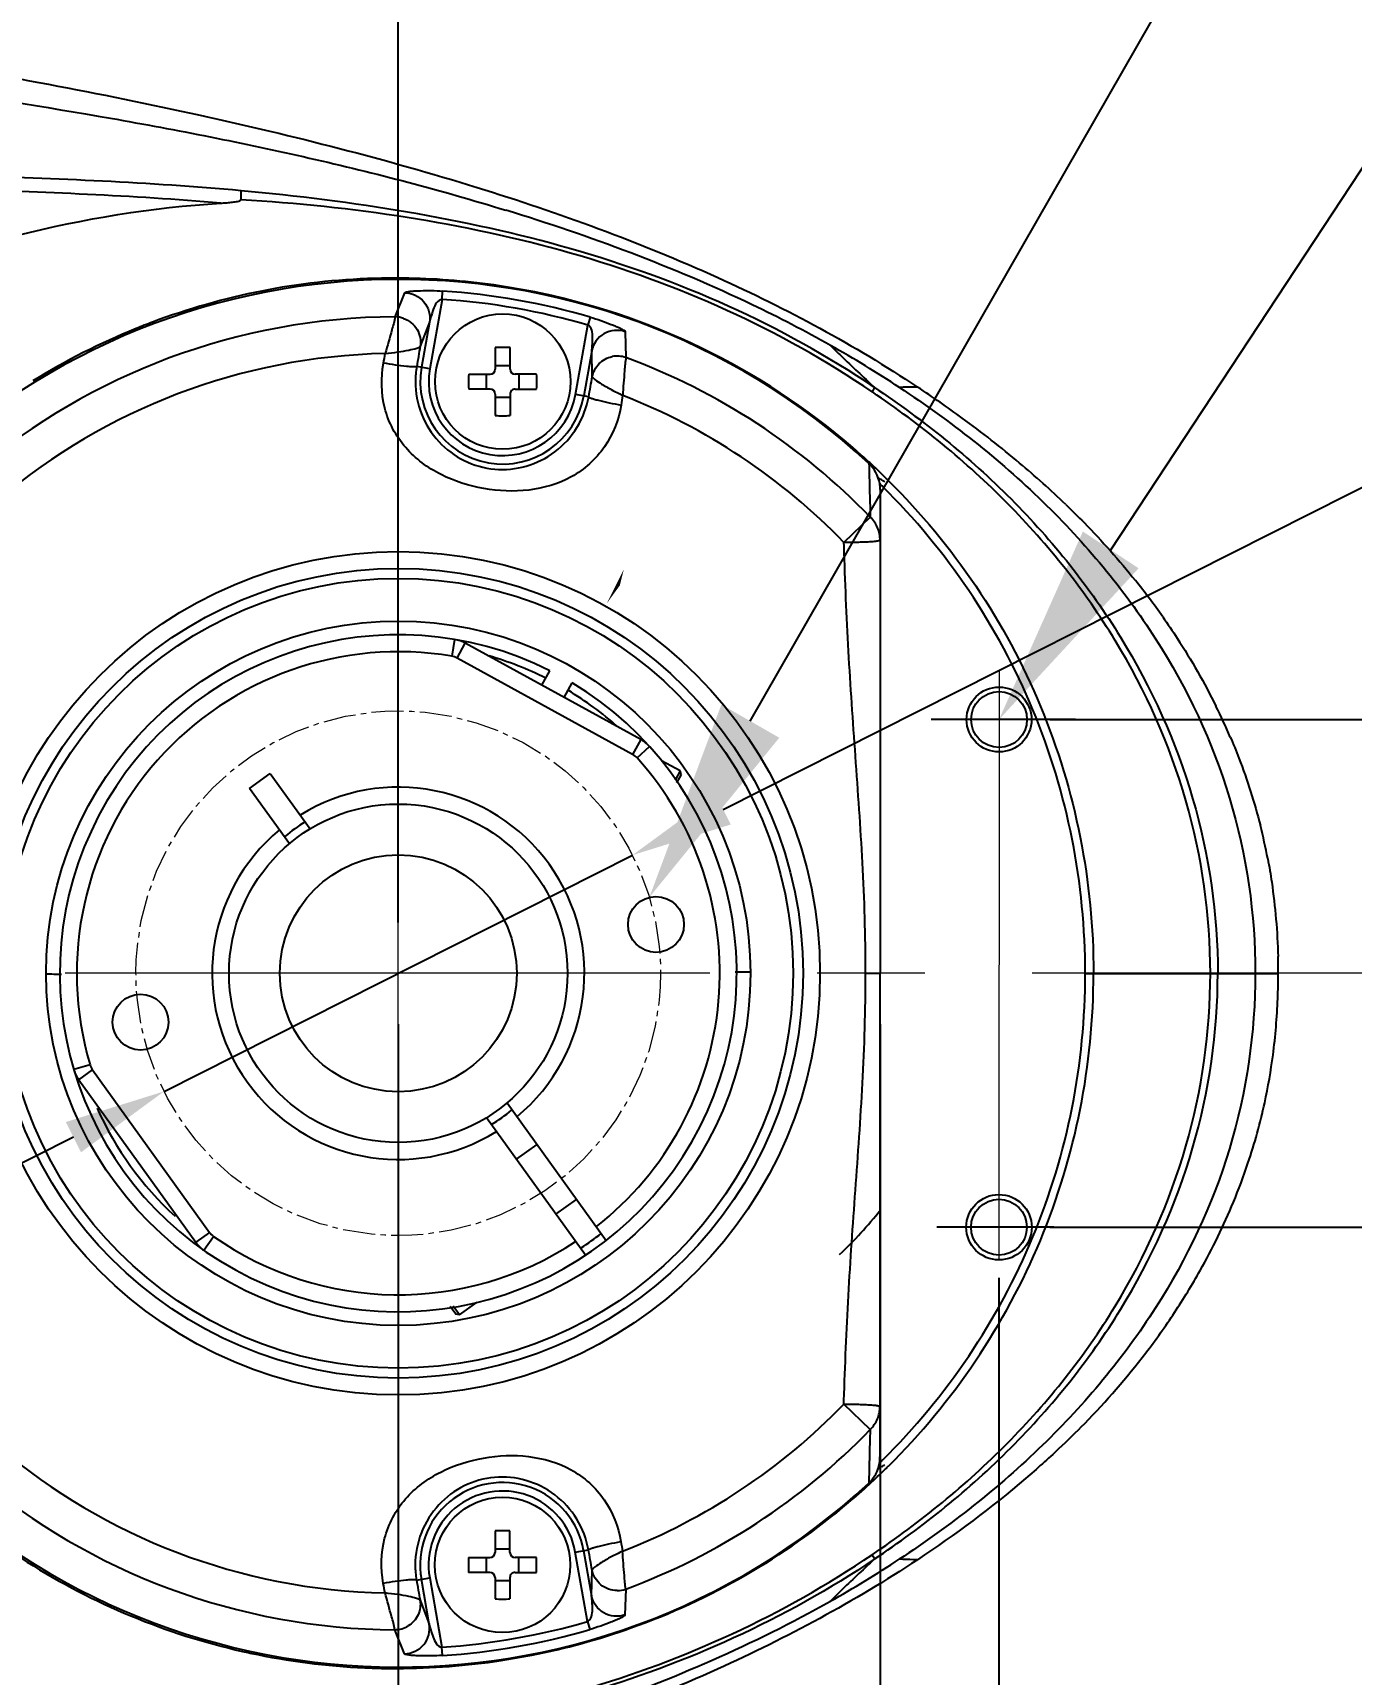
# Model space of a CAD drawing. Header units: millimetres. Extents: x 4086 to 8300, y 123 to 1549.
# Drawn here: x 7041.72 to 7080.67, y 1356.34 to 1404.83 of the extents above; entities that cross this region are included whole.
import ezdxf
from ezdxf import colors
from ezdxf.entities.mleader import LeaderData, LeaderLine
from ezdxf.math import Vec2, Vec3

# ---------------------------------------------------------------- set-up
doc = ezdxf.new("R2010")
doc.units = ezdxf.units.MM
doc.linetypes.add('ACAD_ISO03W100', pattern=[30, 12, -18])
doc.linetypes.add('CENTER2', pattern=[28.575, 19.05, -3.175, 3.175, -3.175])
doc.layers.add('中心线层', color=7, linetype='CENTER2', lineweight=0)
doc.layers.add('标注层', color=7, linetype='Continuous', lineweight=0)
doc.layers.add('外形图', color=7, linetype='Continuous')
doc.styles.add('思源黑', font='SourceHanSansCN-Normal.ttf')
doc.dimstyles.new('半径标注', dxfattribs={"dimtxt": 7, "dimasz": 3, "dimexe": 1.25, "dimexo": 0.625, "dimgap": 1, "dimtad": 1, "dimtoh": 1, "dimlfac": 4, "dimdsep": 46, "dimtxsty": '思源黑', "dimcen": 2.5, "dimadec": 0, "dimazin": 0, "dimtfac": 1, "dimtmove": 0, "dimatfit": 3, "dimfxl": 1, "dimarcsym": 0})
doc.dimstyles.new('尺寸标注_1_4比例', dxfattribs={"dimtxt": 7, "dimasz": 6, "dimexe": 2, "dimexo": 1.5, "dimgap": 1, "dimtad": 1, "dimdec": 1, "dimlfac": 4, "dimdsep": 46, "dimtxsty": '思源黑', "dimcen": 0.09, "dimadec": 0, "dimazin": 0, "dimtp": 0.01, "dimtm": 0.01, "dimtfac": 1, "dimtdec": 1, "dimtofl": 0, "dimtmove": 0, "dimatfit": 3, "dimfxl": 1, "dimtolj": 1, "dimarcsym": 0})

# ---------------------------------------------------------------- blocks, each defined once
blk = doc.blocks.new('*D1303')
at = {"layer": 'Defpoints', "color": 0}
for p in [(7052.515, 1377.049), (7070.264, 1369.546), (7070.264, 1332.365)]:
    blk.add_point(p, dxfattribs=at)
at = {"layer": '标注层', "color": 0, "lineweight": -2}
for p, q in [((7052.515, 1375.549), (7052.515, 1330.365)), ((7070.264, 1368.046), (7070.264, 1330.365)), ((7058.515, 1332.365), (7064.264, 1332.365)), ((7070.264, 1332.365), (7095.493, 1332.365))]:
    blk.add_line(p, q, dxfattribs=at)
at = {"layer": '标注层', "color": 0}
for points in [[(7058.515, 1333.365), (7058.515, 1331.365), (7052.515, 1332.365)], [(7064.264, 1331.365), (7064.264, 1333.365), (7070.264, 1332.365)]]:
    blk.add_solid(points, dxfattribs=at)
at = {"layer": '标注层', "color": 0, "insert": (7089.793, 1336.865), "char_height": 7, "attachment_point": 5, "style": '思源黑'}
blk.add_mtext('\\A1;71', dxfattribs=at)
blk = doc.blocks.new('*D1304')
at = {"layer": 'Defpoints', "color": 0}
for p in [(7017.019, 1426.915), (7017.019, 1397.041), (7052.515, 1377.049)]:
    blk.add_point(p, dxfattribs=at)
at = {"layer": '标注层', "color": 0, "lineweight": -2}
for p, q in [((7017.019, 1398.541), (7017.019, 1428.915)), ((7052.515, 1378.549), (7052.515, 1428.915)), ((7046.515, 1426.915), (7023.019, 1426.915))]:
    blk.add_line(p, q, dxfattribs=at)
at = {"layer": '标注层', "color": 0}
for points in [[(7023.019, 1427.915), (7023.019, 1425.915), (7017.019, 1426.915)], [(7046.515, 1425.915), (7046.515, 1427.915), (7052.515, 1426.915)]]:
    blk.add_solid(points, dxfattribs=at)
at = {"layer": '标注层', "color": 0, "insert": (7034.767, 1431.415), "char_height": 7, "attachment_point": 5, "style": '思源黑'}
blk.add_mtext('\\A1;71', dxfattribs=at)
blk = doc.blocks.new('*D1306')
at = {"layer": 'Defpoints', "color": 0}
for p in [(7052.515, 1440.43), (6981.019, 1397.81), (7052.515, 1377.049)]:
    blk.add_point(p, dxfattribs=at)
at = {"layer": '标注层', "color": 0, "lineweight": -2}
for p, q in [((6981.019, 1399.31), (6981.019, 1442.43)), ((7052.515, 1378.549), (7052.515, 1442.43)), ((6987.019, 1440.43), (7046.515, 1440.43))]:
    blk.add_line(p, q, dxfattribs=at)
at = {"layer": '标注层', "color": 0}
for points in [[(6987.019, 1441.43), (6987.019, 1439.43), (6981.019, 1440.43)], [(7046.515, 1439.43), (7046.515, 1441.43), (7052.515, 1440.43)]]:
    blk.add_solid(points, dxfattribs=at)
at = {"layer": '标注层', "color": 0, "insert": (7016.767, 1445.061), "char_height": 7, "attachment_point": 5, "style": '思源黑'}
blk.add_mtext('\\A1;143', dxfattribs=at)
blk = doc.blocks.new('*D1313')
at = {"layer": 'Defpoints', "color": 0}
for p in [(7059.435, 1380.539), (7045.596, 1373.559)]:
    blk.add_point(p, dxfattribs=at)
at = {"layer": '标注层', "color": 0, "lineweight": -2}
for p, q in [((7062.114, 1381.89), (7087.445, 1394.666)), ((7105.111, 1394.666), (7087.445, 1394.666)), ((7045.596, 1373.559), (7059.435, 1380.539)), ((7042.917, 1372.207), (7040.239, 1370.856))]:
    blk.add_line(p, q, dxfattribs=at)
at = {"layer": '标注层', "color": 0}
for points in [[(7061.889, 1382.336), (7062.339, 1381.443), (7059.435, 1380.539)], [(7043.142, 1371.761), (7042.692, 1372.654), (7045.596, 1373.559)]]:
    blk.add_solid(points, dxfattribs=at)
at = {"layer": '标注层', "color": 0, "insert": (7096.778, 1400.182), "char_height": 7, "attachment_point": 5, "style": '思源黑'}
blk.add_mtext('φ62', dxfattribs=at)
blk = doc.blocks.new('*D1327')
at = {"layer": 'Defpoints', "color": 0}
for p in [(7066.75, 1377.046), (7070.265, 1361.474), (7066.75, 1344.72)]:
    blk.add_point(p, dxfattribs=at)
at = {"layer": '标注层', "color": 0, "lineweight": -2}
for p, q in [((7066.75, 1375.546), (7066.75, 1342.72)), ((7070.265, 1359.974), (7070.265, 1342.72)), ((7060.75, 1344.72), (7054.75, 1344.72)), ((7076.265, 1344.72), (7096.285, 1344.72))]:
    blk.add_line(p, q, dxfattribs=at)
at = {"layer": '标注层', "color": 0}
for points in [[(7060.75, 1343.72), (7060.75, 1345.72), (7066.75, 1344.72)], [(7076.265, 1345.72), (7076.265, 1343.72), (7070.265, 1344.72)]]:
    blk.add_solid(points, dxfattribs=at)
at = {"layer": '标注层', "color": 0, "insert": (7089.275, 1349.346), "char_height": 7, "attachment_point": 5, "style": '思源黑'}
blk.add_mtext('\\A1;6.5', dxfattribs=at)
blk = doc.blocks.new('*D1328')
at = {"layer": 'Defpoints', "color": 0}
for p in [(7070.266, 1384.546), (7070.264, 1369.546), (7102.149, 1369.546)]:
    blk.add_point(p, dxfattribs=at)
at = {"layer": '标注层', "color": 0, "lineweight": -2}
for p, q in [((7071.766, 1384.546), (7104.149, 1384.546)), ((7102.149, 1378.546), (7102.149, 1375.546)), ((7071.764, 1369.546), (7104.149, 1369.546))]:
    blk.add_line(p, q, dxfattribs=at)
at = {"layer": '标注层', "color": 0}
for points in [[(7103.149, 1378.546), (7101.149, 1378.546), (7102.149, 1384.546)], [(7101.149, 1375.546), (7103.149, 1375.546), (7102.149, 1369.546)]]:
    blk.add_solid(points, dxfattribs=at)
at = {"layer": '标注层', "color": 0, "insert": (7097.522, 1377.211), "char_height": 7, "attachment_point": 5, "rotation": 90, "style": '思源黑'}
blk.add_mtext('\\A1;60', dxfattribs=at)

msp = doc.modelspace()

# ---------------------------------------------------------------- linework, layer by layer
at = {"layer": '中心线层'}
for p, q in [((7052.5155, 1345.3158), (7052.5155, 1409.7416)), ((7070.2667, 1386.001), (7070.2643, 1368.5791)), ((7090.2949, 1377.0487), (6695.5771, 1377.0487))]:
    msp.add_line(p, q, dxfattribs=at)
at = {"layer": '中心线层', "ltscale": 0.05}
msp.add_circle((7052.5155, 1377.0487), 7.75, dxfattribs=at)
at = {"layer": '外形图', "color": 7, "linetype": 'Continuous'}
for p, q in [((7052.4215, 1396.4428), (7052.707, 1397.1533)), ((7053.8108, 1396.9579), (7053.8268, 1397.2039)), ((7053.8108, 1396.9579), (7053.4491, 1394.9083)), ((7053.4381, 1396.2833), (7053.1633, 1395.5733)), ((7053.4381, 1396.2833), (7053.203, 1394.9517)), ((7057.752, 1394.1488), (7058.1138, 1396.1985)), ((7058.1829, 1396.4351), (7058.1138, 1396.1985)), ((7059.2178, 1396.0041), (7059.2429, 1395.2388)), ((7055.3807, 1395.5323), (7055.3806, 1394.8986)), ((7055.8206, 1394.8985), (7055.8207, 1395.5322)), ((7058.2331, 1395.437), (7057.9981, 1394.1054)), ((7058.2482, 1394.6759), (7058.2331, 1395.437)), ((7053.4491, 1394.9083), (7053.0601, 1394.9769)), ((7054.5968, 1394.7487), (7055.2306, 1394.7486)), ((7055.1269, 1394.3086), (7055.127, 1394.7486)), ((7055.3806, 1395.0021), (7055.8206, 1395.0021)), ((7056.6043, 1394.7484), (7055.9706, 1394.7485)), ((7056.0742, 1394.7485), (7056.0741, 1394.3085)), ((7055.2305, 1394.3086), (7054.5968, 1394.3087)), ((7055.9705, 1394.3085), (7056.6043, 1394.3084)), ((7055.3805, 1394.1586), (7055.3804, 1393.5248)), ((7055.8205, 1394.0549), (7055.3805, 1394.055)), ((7055.8205, 1394.1585), (7055.8204, 1393.5248)), ((7058.141, 1394.0802), (7057.752, 1394.1488)), ((7066.7528, 1391.348), (7066.7482, 1362.745)), ((7066.4616, 1390.5262), (7065.6843, 1389.7751)), ((7065.6876, 1389.6677), (7065.6843, 1389.7751)), ((7054.1804, 1386.9091), (7054.0972, 1386.4161)), ((7054.2546, 1386.3613), (7054.4952, 1386.7996)), ((7059.6809, 1383.9521), (7054.4952, 1386.7996)), ((7059.4403, 1383.5138), (7054.2546, 1386.3613)), ((7056.7594, 1385.5563), (7056.9967, 1385.9884)), ((7057.4168, 1385.1953), (7057.6541, 1385.6274)), ((7059.6809, 1383.9521), (7059.4403, 1383.5138)), ((7059.5709, 1383.4103), (7059.9423, 1383.7452)), ((7060.8465, 1383.0268), (7060.2976, 1383.3282)), ((7060.8465, 1383.0268), (7060.6946, 1382.7502)), ((7060.8761, 1382.925), (7060.8465, 1383.0268)), ((7048.1235, 1382.5123), (7048.7324, 1382.9503)), ((7048.7324, 1382.9503), (7049.9085, 1381.3152)), ((7060.8761, 1382.925), (7060.7398, 1382.6768)), ((7049.2996, 1380.8773), (7048.1235, 1382.5123)), ((7066.7505, 1377.0464), (7066.3231, 1377.0465)), ((7072.8138, 1377.0454), (7073.0583, 1377.0454)), ((7073.0582, 1377.0454), (7076.51, 1377.0449)), ((7076.5099, 1377.0449), (7078.5155, 1377.0445)), ((7043.4086, 1374.3442), (7042.9293, 1374.2019)), ((7043.0761, 1373.9026), (7043.482, 1374.1946)), ((7043.0761, 1373.9026), (7046.5307, 1369.0999)), ((7043.482, 1374.1946), (7046.9366, 1369.3919)), ((7055.7314, 1373.2201), (7058.6552, 1369.1554)), ((7058.0463, 1368.7174), (7055.1225, 1372.7822)), ((7056.0067, 1371.553), (7056.6155, 1371.991)), ((7057.1745, 1369.9294), (7057.7834, 1370.3674)), ((7046.9366, 1369.3919), (7046.5307, 1369.0999)), ((7046.7677, 1368.8656), (7047.0551, 1369.2747)), ((7054.22, 1366.9727), (7054.0532, 1367.2047)), ((7054.3247, 1366.9556), (7054.1361, 1367.2179)), ((7054.3247, 1366.9556), (7054.8464, 1367.3309)), ((7054.3247, 1366.9556), (7054.22, 1366.9727)), ((7065.6803, 1364.3181), (7065.6836, 1364.4257)), ((7066.4573, 1363.5667), (7065.6803, 1364.3181)), ((7055.3751, 1360.5716), (7055.375, 1359.9379)), ((7055.815, 1359.9378), (7055.8151, 1360.5716)), ((7054.5912, 1359.788), (7055.225, 1359.7879)), ((7055.1213, 1359.3479), (7055.1214, 1359.7879)), ((7055.375, 1360.0415), (7055.815, 1360.0414)), ((7056.5987, 1359.7877), (7055.965, 1359.7878)), ((7056.0686, 1359.7878), (7056.0685, 1359.3478)), ((7057.7465, 1359.9469), (7058.1356, 1360.0154)), ((7058.1076, 1357.8971), (7057.7465, 1359.9469)), ((7057.9926, 1359.9902), (7058.2272, 1358.6585)), ((7055.2249, 1359.3479), (7054.5912, 1359.348)), ((7055.9649, 1359.3478), (7056.5986, 1359.3477)), ((7058.2272, 1358.6585), (7058.2425, 1359.4197)), ((7053.0543, 1359.1203), (7053.4433, 1359.1888)), ((7053.4319, 1357.8138), (7053.1973, 1359.1455)), ((7053.4433, 1359.1888), (7053.8044, 1357.1391)), ((7055.3749, 1359.1979), (7055.3748, 1358.5642)), ((7055.8149, 1359.0942), (7055.3749, 1359.0943)), ((7055.8149, 1359.1978), (7055.8148, 1358.5641)), ((7059.237, 1358.8563), (7059.2117, 1358.0911)), ((7053.1574, 1358.5239), (7053.4319, 1357.8138)), ((7058.1076, 1357.8971), (7058.1767, 1357.6605)), ((7052.7005, 1356.9441), (7052.4152, 1357.6547)), ((7053.8204, 1356.8931), (7053.8044, 1357.1391))]:
    msp.add_line(p, q, dxfattribs=at)
at = {"layer": '外形图'}
for p, q in [((7072.5228, 1384.5458), (7068.2583, 1384.5458)), ((7071.8868, 1369.5458), (7068.4273, 1369.5458))]:
    msp.add_line(p, q, dxfattribs=at)
at = {"layer": '外形图', "color": 7, "linetype": 'Continuous'}
for centre, radius in [((7055.6006, 1394.5285), 2), ((7052.5155, 1377.0487), 12.4598), ((7052.5155, 1377.0487), 11.9598), ((7052.5155, 1377.0487), 11.6656), ((7052.5155, 1377.0487), 10.4053), ((7070.2667, 1384.5458), 0.825), ((7052.5155, 1377.0487), 5), ((7052.5155, 1377.0487), 3.5), ((7060.13, 1378.4913), 0.825), ((7044.9009, 1375.6061), 0.825), ((7070.2643, 1369.5458), 0.825), ((7055.5949, 1359.5679), 2)]:
    msp.add_circle(centre, radius, dxfattribs=at)
at = {"layer": '外形图'}
for centre, radius in [((7070.2667, 1384.5458), 0.9593), ((7070.2643, 1369.5458), 0.9667)]:
    msp.add_circle(centre, radius, dxfattribs=at)
at = {"layer": '外形图', "color": 7, "linetype": 'Continuous'}
for centre, radius, start, end in [((7052.4155, 1377.2085), 20.3797, 90.50974, 99.99018), ((7052.4231, 1376.8295), 20.7588, 89.34994, 90.52134), ((7052.4186, 1376.6209), 20.9673, 82.00157, 89.34413), ((7052.5155, 1377.0487), 20.5, 47.28504, 312.69656), ((7052.4411, 1377.1613), 20.4307, 101.18005, 110.58861), ((7052.4124, 1377.2846), 20.3042, 100.01874, 101.16809), ((7052.5155, 1377.0487), 20.1978, 73.70414, 86.27746), ((7052.4358, 1376.7407), 20.8463, 78.13279, 82.00259), ((7052.4893, 1376.9789), 20.6022, 48.29001, 78.14222), ((7052.5155, 1377.0487), 19.9513, 73.70414, 86.27746), ((7052.5155, 1377.0487), 19.3943, 90.2778, 169.70382), ((7052.4452, 1377.154), 20.439, 110.59236, 112.06694), ((7052.4464, 1377.1626), 20.4315, 112.07908, 121.67651), ((7052.5155, 1377.0487), 18.3134, 91.207, 168.77467), ((6920.1485, 1419.8073), 134.2272, 349.382502, 349.505017), ((7055.5998, 1389.1877), 6.3484, 88.00568, 91.97592), ((7052.5155, 1377.0487), 19.3943, 44.0214, 69.70382), ((7048.6624, 1366.0177), 33.9309, 56.63384, 60.66435), ((7055.6383, 1394.5319), 2.6164, 170.20679, 180.06422), ((7055.6006, 1394.5285), 2.4346, 169.9908, 349.9908), ((7055.6006, 1394.5285), 2.1847, 169.9908, 349.9908), ((7060.9429, 1394.5277), 6.3499, 178.00531, 181.97629), ((7055.2306, 1394.8986), 0.15, 269.9908, 359.9908), ((7055.9706, 1394.8985), 0.15, 179.9908, 269.9908), ((7050.2583, 1394.5294), 6.3499, 358.00531, 1.97629), ((7055.2305, 1394.1586), 0.15, 359.9908, 89.9908), ((7055.9705, 1394.1585), 0.15, 89.9908, 179.9908), ((7048.3923, 1365.0046), 35.2312, 53.84513, 56.45884), ((7191.4921, 1371.917), 134.1965, 170.476598, 170.599143), ((7052.5155, 1377.0487), 18.3134, 44.02107, 68.77467), ((7055.6013, 1399.8694), 6.3484, 268.00568, 271.97592), ((7050.3737, 1367.6878), 31.8957, 50.0018, 53.87534), ((7052.4709, 1376.9454), 20.6395, 47.38707, 48.3139), ((7052.4758, 1376.9506), 20.6324, 45.59598, 47.3871), ((7053.3011, 1371.178), 27.3403, 46.16978, 49.99994), ((7049.7064, 1365.3731), 31.3235, 56.90861, 57.14185), ((7052.6685, 1377.135), 20.119, 45.24769, 45.62191), ((7049.7695, 1365.47), 31.2079, 56.71721, 56.90859), ((7052.4839, 1376.959), 20.6207, 45.2441, 45.59583), ((7057.4793, 1375.1713), 21.5533, 35.1425, 38.72567), ((7052.5155, 1377.0487), 10, 63.3771, 59.0789), ((7054.0139, 1385.9231), 1, 61.228, 80.41614), ((7052.5155, 1377.0487), 9.5, 80.41614, 196.53986), ((7052.5155, 1377.0487), 9.75, 63.43223, 74.09693), ((7054.0139, 1385.9231), 0.5, 61.228, 80.41614), ((7052.5155, 1377.0487), 9.75, 48.35881, 59.02377), ((7059.996, 1376.678), 18.615, 23.25866, 26.35968), ((7059.1996, 1383.0755), 0.5, 42.03986, 61.228), ((7059.1996, 1383.0755), 1, 42.03986, 61.228), ((7052.5155, 1377.0487), 9.5, 307.99026, 42.03986), ((7052.5155, 1377.0487), 5.5, 309.63744, 121.81855), ((7052.5155, 1377.0487), 5.5, 129.63745, 301.81855), ((7052.5155, 1377.0487), 5.25, 121.62342, 129.62921), ((7061.6281, 1377.2701), 16.8761, 10.79208, 14.21306), ((7058.8606, 1377.0485), 19.6549, 359.98847, 1.4538), ((7039.7542, 1279.1122), 97.9379, 88.356471, 88.623609), ((7059.0108, 1377.0453), 19.5047, 357.81586, 359.99774), ((7060.2365, 1376.9945), 18.2779, 352.59155, 357.82857), ((7043.8879, 1374.4866), 0.5, 196.53986, 215.728), ((7061.5406, 1376.84), 16.9648, 347.69831, 352.54087), ((7043.8879, 1374.4866), 1, 196.53986, 215.728), ((7052.5155, 1377.0487), 19.3943, 190.2778, 269.70382), ((7052.5155, 1377.0487), 18.3134, 191.207, 268.77467), ((7052.5155, 1377.0487), 9.75, 204.12006, 227.42143), ((7052.5155, 1377.0487), 5.25, 301.62342, 309.62921), ((7061.4792, 1376.8592), 17.0289, 341.42339, 347.6793), ((7060.8039, 1377.0766), 17.7383, 337.49023, 341.45262), ((7057.7304, 1377.1179), 11.4621, 313.05582, 322.00487), ((7059.8589, 1377.4725), 18.7628, 330.62124, 337.47818), ((7047.3425, 1369.6839), 1, 215.728, 234.91614), ((7047.3425, 1369.6839), 0.5, 215.728, 234.91614), ((7052.5155, 1377.0487), 9.5, 234.91614, 303.46574), ((7052.5155, 1377.0487), 9.75, 303.6508, 307.93478), ((7058.6627, 1378.1236), 20.1246, 326.5369, 330.67675), ((7057.7599, 1378.719), 21.2061, 322.57372, 326.53989), ((7056.4374, 1379.7615), 22.8899, 315.61878, 322.51329), ((7052.5155, 1377.0487), 18.3134, 291.207, 315.96053), ((7054.7641, 1381.3653), 25.2076, 313.24527, 315.67354), ((7052.5155, 1377.0487), 19.3943, 290.2778, 315.9606), ((7052.6689, 1376.9618), 20.1183, 314.35969, 314.74611), ((7052.4545, 1377.1696), 20.6636, 312.59335, 314.37672), ((7049.8381, 1388.5284), 31.0889, 302.84992, 303.07113), ((7049.8795, 1388.4647), 31.0129, 303.07114, 303.26134), ((7052.4695, 1377.1541), 20.642, 314.37699, 314.7252), ((7055.5949, 1359.5679), 2.4346, 9.9908, 189.9908), ((7055.5949, 1359.5679), 2.1847, 9.9908, 189.9908), ((7052.4375, 1377.1881), 20.6887, 310.30372, 312.59325), ((7052.4879, 1377.1205), 20.6045, 289.56248, 310.31853), ((7055.5942, 1354.227), 6.3484, 88.00568, 91.97592), ((7191.2214, 1382.0906), 133.9204, 189.382361, 189.505157), ((7060.9372, 1359.567), 6.3499, 178.00531, 181.97629), ((7055.225, 1359.9379), 0.15, 269.9908, 359.9908), ((7055.965, 1359.9378), 0.15, 179.9908, 269.9908), ((7050.2526, 1359.5687), 6.3499, 358.00531, 1.97629), ((7055.6328, 1359.5645), 2.6164, 179.91746, 189.77474), ((7055.2249, 1359.1979), 0.15, 359.9908, 89.9908), ((7055.9649, 1359.1978), 0.15, 89.9908, 179.9908), ((7048.666, 1388.081), 33.9309, 299.31725, 303.34776), ((6920.1642, 1334.338), 134.1973, 10.476599, 10.599143), ((7055.5959, 1364.9087), 6.3484, 268.00568, 271.97592), ((7052.5155, 1377.0487), 19.9513, 273.70414, 286.27746), ((7052.5155, 1377.0487), 20.1978, 273.70414, 286.27746), ((7052.4768, 1377.1676), 20.6526, 281.12423, 289.54734), ((7052.4268, 1376.8975), 20.3898, 257.20042, 258.49782), ((7052.4187, 1376.8679), 20.3592, 258.50351, 268.09285), ((7052.4236, 1377.4347), 20.925, 278.59448, 281.1262), ((7052.421, 1377.0748), 20.5661, 268.10574, 270.15919), ((7052.4136, 1377.4796), 20.9709, 270.17643, 278.60314)]:
    msp.add_arc(centre, radius, start, end, dxfattribs=at)
for points, knots in [([(6922.5932, 1407.8153), (6925.5381, 1408.2063), (6931.534, 1408.8037), (6940.6245, 1409.3102), (6949.8642, 1409.5828), (6962.4455, 1409.6741), (6978.5986, 1409.3122), (6994.9934, 1408.522), (7008.3298, 1407.5624), (7018.2995, 1406.658), (7028.0816, 1405.5492), (7037.534, 1404.1968), (7046.4567, 1402.5423), (7054.6081, 1400.4786), (7061.7621, 1397.8833), (7065.9888, 1395.6097), (7067.8588, 1394.3693)], [0, 0, 0, 0, 0.0604897, 0.1226141, 0.1853544, 0.2486888, 0.378773, 0.5142765, 0.5828547, 0.6510086, 0.7180916, 0.7832866, 0.8453962, 0.9027902, 0.9543102, 1, 1, 1, 1]), ([(7032.1507, 1403.9806), (7036.119, 1403.5342), (7042.0601, 1402.7367), (7049.9037, 1401.1928), (7053.7775, 1400.184), (7055.6911, 1399.5933)], [0, 0, 0, 0, 0.4996813, 0.7494017, 1, 1, 1, 1]), ([(7047.8729, 1400.17), (7046.5105, 1400.2924), (7043.7794, 1400.4696), (7038.3096, 1400.669), (7034.2043, 1400.7148), (7031.4675, 1400.7422)], [0, 0, 0, 0, 0.2499357, 0.4999144, 1, 1, 1, 1]), ([(7047.273, 1399.8037), (7044.65, 1400.0226), (7039.3846, 1400.2443), (7034.1188, 1400.3138), (7031.4844, 1400.3445)], [0, 0, 0, 0, 0.4997664, 1, 1, 1, 1]), ([(7047.8664, 1399.9005), (7047.8773, 1399.9606), (7047.8682, 1400.0505), (7047.8804, 1400.1422), (7047.8729, 1400.17)], [0, 0, 0, 0, 0.6789579, 1, 1, 1, 1]), ([(7066.585, 1394.358), (7065.219, 1395.2787), (7062.3163, 1396.8796), (7057.6459, 1398.5551), (7052.7985, 1399.6097), (7049.5183, 1400.0152), (7047.8729, 1400.17)], [0, 0, 0, 0, 0.2496663, 0.4995438, 0.7495214, 1, 1, 1, 1]), ([(7039.3225, 1398.2895), (7039.9554, 1398.4928), (7042.5516, 1399.2408), (7045.2403, 1399.6733), (7047.273, 1399.801)], [0, 0, 0, 0, 0.2460555, 1, 1, 1, 1]), ([(7047.2709, 1399.802), (7047.3225, 1399.8053), (7047.4255, 1399.8115), (7047.5543, 1399.8234), (7047.6561, 1399.8354), (7047.7341, 1399.8467), (7047.8006, 1399.8606), (7047.8623, 1399.8777), (7047.8664, 1399.9005)], [0, 0, 0, 0, 0.2540065, 0.5076318, 0.63421, 0.7604945, 0.8859623, 1, 1, 1, 1]), ([(7066.5221, 1394.2225), (7065.1638, 1395.1454), (7062.2796, 1396.7589), (7057.6249, 1398.4337), (7052.7882, 1399.4631), (7049.5102, 1399.8028), (7047.8664, 1399.8999)], [0, 0, 0, 0, 0.2497342, 0.499691, 0.7495803, 1, 1, 1, 1]), ([(7065.2878, 1395.5964), (7064.5309, 1396.0222), (7061.4478, 1397.6184), (7058.1767, 1398.8275), (7055.6911, 1399.5933)], [0, 0, 0, 0, 0.2503235, 1, 1, 1, 1]), ([(7052.707, 1397.1531), (7052.714, 1397.1706), (7052.7826, 1397.1842), (7052.8778, 1397.2009), (7053.0193, 1397.21), (7053.225, 1397.219), (7053.4966, 1397.221), (7053.7156, 1397.2111), (7053.8268, 1397.2039)], [0, 0, 0, 0, 0.0501679, 0.1524962, 0.2802578, 0.4172, 0.7035785, 1, 1, 1, 1]), ([(7052.707, 1397.1531), (7052.9162, 1397.149), (7053.3497, 1396.9504), (7053.4728, 1396.4875), (7053.4381, 1396.2833)], [0, 0, 0, 0, 0.5025707, 1, 1, 1, 1]), ([(7053.8108, 1396.9579), (7053.6793, 1396.9524), (7053.5531, 1396.7029), (7053.4878, 1396.465), (7053.4502, 1396.3366), (7053.4381, 1396.2833)], [0, 0, 0, 0, 0.5001088, 0.7924968, 1, 1, 1, 1]), ([(7052.4215, 1396.4427), (7052.4003, 1396.3117), (7052.2926, 1395.9517), (7052.1989, 1395.5897), (7052.1297, 1395.358)], [0, 0, 0, 0, 0.3543456, 1, 1, 1, 1]), ([(7052.6735, 1396.398), (7052.8347, 1396.3408), (7053.1248, 1396.1072), (7053.1917, 1395.7398), (7053.1632, 1395.5729)], [0, 0, 0, 0, 0.502448, 1, 1, 1, 1]), ([(7058.2331, 1395.437), (7058.2399, 1395.4912), (7058.2485, 1395.6247), (7058.2687, 1395.8707), (7058.2354, 1396.1482), (7058.1138, 1396.1985)], [0, 0, 0, 0, 0.2075028, 0.4998916, 1, 1, 1, 1]), ([(7058.1829, 1396.4351), (7058.29, 1396.4038), (7058.4991, 1396.3381), (7058.7536, 1396.2432), (7058.9438, 1396.1644), (7059.0736, 1396.1074), (7059.1574, 1396.059), (7059.2172, 1396.0229), (7059.2178, 1396.004)], [0, 0, 0, 0, 0.2964286, 0.5828144, 0.7197574, 0.8475204, 0.949848, 1, 1, 1, 1]), ([(7059.2178, 1396.004), (7059.0197, 1396.0718), (7058.5441, 1396.0335), (7058.2702, 1395.6405), (7058.233, 1395.4366)], [0, 0, 0, 0, 0.5026053, 1, 1, 1, 1]), ([(7052.1296, 1395.3574), (7052.254, 1395.3776), (7052.4895, 1395.397), (7052.8034, 1395.4538), (7053.02, 1395.5031), (7053.1386, 1395.5433), (7053.1628, 1395.5722)], [0, 0, 0, 0, 0.3563376, 0.6686665, 0.8935347, 1, 1, 1, 1]), ([(7058.2482, 1394.6754), (7058.2741, 1394.8177), (7058.417, 1395.0937), (7058.6911, 1395.2388), (7058.834, 1395.2679)], [0, 0, 0, 0, 0.4977593, 1, 1, 1, 1]), ([(7059.2429, 1395.2388), (7059.2175, 1395.1085), (7059.1962, 1394.7333), (7059.1598, 1394.3611), (7059.1456, 1394.1198)], [0, 0, 0, 0, 0.3544244, 1, 1, 1, 1]), ([(7065.2879, 1395.5964), (7065.3904, 1395.4919), (7065.8155, 1395.0723), (7066.2563, 1394.6693), (7066.5833, 1394.3591)], [0, 0, 0, 0, 0.2452338, 1, 1, 1, 1]), ([(7059.0979, 1393.8367), (7059.0282, 1393.3992), (7058.6929, 1392.5444), (7057.6756, 1391.6276), (7056.3722, 1391.253), (7055.0337, 1391.3125), (7053.7544, 1391.7146), (7052.659, 1392.5132), (7052.0104, 1393.7238), (7052.002, 1394.6395), (7052.0777, 1395.0757)], [0, 0, 0, 0, 0.1255702, 0.2502707, 0.3743763, 0.4999149, 0.6254852, 0.7497435, 0.8745103, 1, 1, 1, 1]), ([(7053.0601, 1394.9769), (7053.0552, 1394.97), (7053.0233, 1394.9663), (7052.9676, 1394.9633), (7052.8726, 1394.9685), (7052.6909, 1394.9841), (7052.421, 1395.0195), (7052.1952, 1395.0554), (7052.0777, 1395.0757)], [0, 0, 0, 0, 0.0257184, 0.0841316, 0.179034, 0.3076278, 0.6391964, 1, 1, 1, 1]), ([(7058.2483, 1394.6747), (7058.2611, 1394.6392), (7058.3588, 1394.5608), (7058.5455, 1394.4404), (7058.821, 1394.2796), (7059.0356, 1394.1807), (7059.1456, 1394.1191)], [0, 0, 0, 0, 0.106485, 0.3313458, 0.6436664, 1, 1, 1, 1]), ([(7053.0219, 1394.5289), (7053.0224, 1394.2044), (7053.1461, 1393.5531), (7053.6663, 1392.7235), (7054.4385, 1392.1437), (7055.3596, 1391.8837), (7056.3143, 1391.9786), (7057.1844, 1392.4122), (7057.8466, 1393.141), (7058.0837, 1393.7619), (7058.141, 1394.0802)], [0, 0, 0, 0, 0.1276241, 0.2536809, 0.3767257, 0.4989733, 0.6213869, 0.745605, 0.8728291, 1, 1, 1, 1]), ([(7066.5223, 1394.223), (7066.5322, 1394.24), (7066.549, 1394.2703), (7066.5709, 1394.3117), (7066.5806, 1394.3375), (7066.5877, 1394.3543), (7066.585, 1394.358)], [0, 0, 0, 0, 0.3944617, 0.7024776, 0.9083233, 1, 1, 1, 1]), ([(7076.5099, 1377.0449), (7076.5106, 1378.764), (7076.0197, 1382.225), (7073.8869, 1386.9895), (7070.6406, 1391.0664), (7067.9521, 1393.2588), (7066.5224, 1394.223)], [0, 0, 0, 0, 0.2497029, 0.4998228, 0.7495164, 1, 1, 1, 1]), ([(7066.5833, 1394.3591), (7068.0278, 1393.3936), (7070.7532, 1391.1959), (7074.0432, 1387.0903), (7076.2249, 1382.2851), (7076.7294, 1378.7846), (7076.7289, 1377.0448)], [0, 0, 0, 0, 0.2498415, 0.4996672, 0.7498345, 1, 1, 1, 1]), ([(7067.3239, 1394.356), (7068.8286, 1393.3642), (7071.6456, 1391.1587), (7075.067, 1387.0718), (7077.3309, 1382.2883), (7077.8377, 1378.7892), (7077.8375, 1377.0446)], [0, 0, 0, 0, 0.2564113, 0.5056725, 0.7517762, 1, 1, 1, 1]), ([(7067.8588, 1394.3693), (7067.8209, 1394.37), (7067.6426, 1394.37), (7067.4643, 1394.363), (7067.3241, 1394.3563)], [0, 0, 0, 0, 0.2125436, 1, 1, 1, 1]), ([(7058.141, 1394.0802), (7058.1433, 1394.0719), (7058.1721, 1394.0575), (7058.2236, 1394.0356), (7058.3149, 1394.0079), (7058.4911, 1393.9604), (7058.7566, 1393.9013), (7058.9808, 1393.8578), (7059.0979, 1393.8367)], [0, 0, 0, 0, 0.0258273, 0.0844765, 0.1796698, 0.3084981, 0.6400125, 1, 1, 1, 1]), ([(7066.4217, 1392.1108), (7066.4248, 1391.9815), (7066.4378, 1391.4533), (7066.4512, 1390.9252), (7066.4615, 1390.5263)], [0, 0, 0, 0, 0.2448164, 1, 1, 1, 1]), ([(7072.8138, 1377.0454), (7072.8142, 1379.6926), (7071.7723, 1385.0441), (7068.713, 1389.559), (7066.8331, 1391.4227)], [0, 0, 0, 0, 0.5000045, 1, 1, 1, 1]), ([(7067.0027, 1391.602), (7067.9586, 1390.6541), (7069.6897, 1388.5644), (7071.6148, 1384.9833), (7072.7947, 1381.0925), (7073.0584, 1378.3919), (7073.0582, 1377.0454)], [0, 0, 0, 0, 0.2499334, 0.4999861, 0.7500159, 1, 1, 1, 1]), ([(7072.2349, 1390.9012), (7072.4187, 1390.7244), (7073.1407, 1390.0092), (7073.8181, 1389.2488), (7074.2942, 1388.6549)], [0, 0, 0, 0, 0.2509897, 1, 1, 1, 1]), ([(7066.7525, 1389.8408), (7066.7526, 1389.9666), (7066.7008, 1390.2224), (7066.5528, 1390.4371), (7066.4616, 1390.5262)], [0, 0, 0, 0, 0.4966677, 1, 1, 1, 1]), ([(7066.7525, 1389.8408), (7066.7525, 1389.8335), (7066.7175, 1389.8232), (7066.6663, 1389.8127), (7066.5612, 1389.8013), (7066.4251, 1389.7913), (7066.2558, 1389.7833), (7066.0059, 1389.7759), (7065.8131, 1389.7745), (7065.6843, 1389.7751)], [0, 0, 0, 0, 0.0203966, 0.0754162, 0.1701387, 0.3012879, 0.4622512, 0.6407623, 1, 1, 1, 1]), ([(7066.3231, 1377.0718), (7066.3227, 1378.1523), (7066.2567, 1380.2866), (7066.0234, 1383.4489), (7065.8058, 1386.5655), (7065.7196, 1388.6345), (7065.6876, 1389.6677)], [0, 0, 0, 0, 0.2569837, 0.5075438, 0.7541625, 1, 1, 1, 1]), ([(7075.104, 1387.5776), (7075.2501, 1387.37), (7075.8237, 1386.5229), (7076.334, 1385.6324), (7076.6754, 1384.9431)], [0, 0, 0, 0, 0.2481127, 1, 1, 1, 1]), ([(7077.0981, 1384.0287), (7077.1874, 1383.8208), (7077.5352, 1382.9677), (7077.8169, 1382.0874), (7077.9876, 1381.4137)], [0, 0, 0, 0, 0.2455843, 1, 1, 1, 1]), ([(7078.2057, 1380.4301), (7078.2495, 1380.2), (7078.4107, 1379.2465), (7078.4905, 1378.2796), (7078.5092, 1377.5471)], [0, 0, 0, 0, 0.2422442, 1, 1, 1, 1]), ([(7031.9416, 1377.052), (7031.9419, 1375.9009), (7032.1343, 1373.5937), (7033, 1370.2341), (7034.4179, 1367.0666), (7036.3453, 1364.1809), (7038.728, 1361.6581), (7041.4993, 1359.5694), (7044.5794, 1357.9718), (7046.7866, 1357.2695), (7047.9097, 1357.0143)], [0, 0, 0, 0, 0.1249779, 0.2499767, 0.3749658, 0.4999615, 0.6249815, 0.7499543, 0.8749628, 1, 1, 1, 1]), ([(7065.6836, 1364.4257), (7065.716, 1365.4608), (7065.803, 1367.5338), (7066.0223, 1370.6564), (7066.2569, 1373.8251), (7066.3229, 1375.9638), (7066.3231, 1377.0465)], [0, 0, 0, 0, 0.2458186, 0.4924261, 0.7429995, 1, 1, 1, 1]), ([(7066.5169, 1359.8699), (7067.9469, 1360.8336), (7070.6361, 1363.0252), (7073.8836, 1367.1009), (7076.018, 1371.8647), (7076.51, 1375.3257), (7076.5099, 1377.0448)], [0, 0, 0, 0, 0.2504804, 0.5001703, 0.7502906, 1, 1, 1, 1]), ([(7066.5795, 1359.7349), (7068.0248, 1360.6991), (7070.7505, 1362.8979), (7074.0415, 1367.0029), (7076.2239, 1371.8072), (7076.7287, 1375.306), (7076.7289, 1377.0448)], [0, 0, 0, 0, 0.2498472, 0.499832, 0.7499559, 1, 1, 1, 1]), ([(7066.8315, 1362.6731), (7068.7112, 1364.5362), (7071.7703, 1369.0493), (7072.8134, 1374.399), (7072.8138, 1377.0454)], [0, 0, 0, 0, 0.500009, 1, 1, 1, 1]), ([(7066.9954, 1362.4882), (7067.9519, 1363.4355), (7069.6843, 1365.5246), (7071.6116, 1369.1057), (7072.7933, 1372.9972), (7073.0578, 1375.6987), (7073.0583, 1377.0454)], [0, 0, 0, 0, 0.249875, 0.4999404, 0.7500295, 1, 1, 1, 1]), ([(7077.8375, 1377.0446), (7077.8372, 1375.3), (7077.3292, 1371.8011), (7075.0638, 1367.0184), (7071.641, 1362.9326), (7068.8233, 1360.7279), (7067.3183, 1359.7367)], [0, 0, 0, 0, 0.2482238, 0.4943275, 0.7435887, 1, 1, 1, 1]), ([(7065.6803, 1364.3181), (7065.809, 1364.3186), (7066.0018, 1364.3171), (7066.2517, 1364.3097), (7066.421, 1364.3016), (7066.5571, 1364.2916), (7066.6622, 1364.2801), (7066.7134, 1364.2696), (7066.7484, 1364.2593), (7066.7484, 1364.252)], [0, 0, 0, 0, 0.3592377, 0.5377489, 0.6987121, 0.8298614, 0.9245838, 0.9796035, 1, 1, 1, 1]), ([(7066.4573, 1363.5667), (7066.5485, 1363.6557), (7066.6966, 1363.8704), (7066.7484, 1364.1262), (7066.7484, 1364.252)], [0, 0, 0, 0, 0.5033323, 1, 1, 1, 1]), ([(7066.4573, 1363.5667), (7066.4538, 1363.4318), (7066.4401, 1362.9036), (7066.4267, 1362.3754), (7066.4169, 1361.9822)], [0, 0, 0, 0, 0.2554405, 1, 1, 1, 1]), ([(7052.0719, 1359.0218), (7051.9878, 1359.4568), (7052.0104, 1360.3747), (7052.6529, 1361.5842), (7053.7495, 1362.3819), (7055.0277, 1362.7839), (7056.3674, 1362.8435), (7057.6698, 1362.4677), (7058.6934, 1361.552), (7059.0144, 1360.6944), (7059.0925, 1360.2586)], [0, 0, 0, 0, 0.1255694, 0.2502692, 0.3743752, 0.4999138, 0.6254865, 0.7497451, 0.874511, 1, 1, 1, 1]), ([(7072.0344, 1363.0034), (7071.7138, 1362.7017), (7070.3917, 1361.5201), (7068.9639, 1360.4593), (7067.8532, 1359.7231)], [0, 0, 0, 0, 0.2483283, 1, 1, 1, 1]), ([(7058.1356, 1360.0154), (7058.0783, 1360.3337), (7057.8415, 1360.9547), (7057.1795, 1361.6836), (7056.3096, 1362.1175), (7055.355, 1362.2128), (7054.4339, 1361.9532), (7053.6613, 1361.3735), (7053.1408, 1360.5441), (7053.0168, 1359.8928), (7053.0163, 1359.5683)], [0, 0, 0, 0, 0.1271781, 0.2543969, 0.3785914, 0.5009883, 0.6232501, 0.7463151, 0.8723764, 1, 1, 1, 1]), ([(7058.1356, 1360.0154), (7058.1378, 1360.0236), (7058.1665, 1360.038), (7058.2178, 1360.0599), (7058.3089, 1360.0875), (7058.485, 1360.1349), (7058.7506, 1360.1939), (7058.9751, 1360.2374), (7059.0925, 1360.2586)], [0, 0, 0, 0, 0.0257181, 0.084131, 0.1790332, 0.307627, 0.6391959, 1, 1, 1, 1]), ([(7048.5822, 1354.2454), (7050.1649, 1354.3585), (7053.3182, 1354.7272), (7057.9665, 1355.7684), (7062.4354, 1357.4199), (7065.2082, 1358.9814), (7066.5169, 1359.8699)], [0, 0, 0, 0, 0.2504944, 0.5003306, 0.7502856, 1, 1, 1, 1]), ([(7059.1401, 1359.9761), (7059.0301, 1359.9146), (7058.8155, 1359.8158), (7058.5399, 1359.6551), (7058.3532, 1359.5347), (7058.2555, 1359.4563), (7058.2427, 1359.4209)], [0, 0, 0, 0, 0.3563376, 0.6686665, 0.8935347, 1, 1, 1, 1]), ([(7059.237, 1358.8564), (7059.2121, 1358.9867), (7059.1902, 1359.3619), (7059.1544, 1359.7342), (7059.1401, 1359.9755)], [0, 0, 0, 0, 0.3543456, 1, 1, 1, 1]), ([(7066.5169, 1359.87), (7066.5268, 1359.8528), (7066.5436, 1359.8224), (7066.5656, 1359.781), (7066.5752, 1359.7553), (7066.5822, 1359.7385), (7066.5795, 1359.7349)], [0, 0, 0, 0, 0.3967049, 0.7045305, 0.909169, 1, 1, 1, 1]), ([(7067.8532, 1359.7231), (7065.9836, 1358.4838), (7061.7581, 1356.2124), (7054.6066, 1353.62), (7046.4584, 1351.5592), (7037.5394, 1349.9077), (7028.0908, 1348.5584), (7018.3125, 1347.4527), (7008.3467, 1346.5514), (6995.0149, 1345.5957), (6978.6252, 1344.8103), (6962.477, 1344.4527), (6949.8997, 1344.5467), (6940.6629, 1344.8212), (6931.5749, 1345.3287), (6925.5805, 1345.9261), (6922.636, 1346.3168)], [0, 0, 0, 0, 0.0456879, 0.0972034, 0.1545912, 0.2166945, 0.2818842, 0.348963, 0.4171137, 0.4856904, 0.6211983, 0.7512915, 0.8146285, 0.8773696, 0.9394987, 1, 1, 1, 1]), ([(7066.5778, 1359.7337), (7065.2622, 1358.8481), (7062.4738, 1357.2982), (7057.9913, 1355.6508), (7053.3368, 1354.5834), (7050.1826, 1354.1686), (7048.6008, 1354.002)], [0, 0, 0, 0, 0.2496947, 0.4995982, 0.7495652, 1, 1, 1, 1]), ([(7058.9845, 1358.8122), (7058.8136, 1358.8109), (7058.4612, 1358.9313), (7058.2728, 1359.2536), (7058.2425, 1359.4201)], [0, 0, 0, 0, 0.5024478, 1, 1, 1, 1]), ([(7066.5777, 1359.7337), (7066.4685, 1359.6302), (7066.0327, 1359.222), (7065.5948, 1358.8155), (7065.2819, 1358.4968)], [0, 0, 0, 0, 0.252045, 1, 1, 1, 1]), ([(7067.8533, 1359.7232), (7067.8154, 1359.7226), (7067.6371, 1359.7226), (7067.4589, 1359.7296), (7067.3187, 1359.7364)], [0, 0, 0, 0, 0.2128303, 1, 1, 1, 1]), ([(7053.0543, 1359.1203), (7053.0494, 1359.1273), (7053.0174, 1359.131), (7052.9615, 1359.134), (7052.8662, 1359.1287), (7052.6844, 1359.1131), (7052.4147, 1359.0778), (7052.1892, 1359.042), (7052.0719, 1359.0218)], [0, 0, 0, 0, 0.0258273, 0.0844765, 0.1796698, 0.3084981, 0.6400125, 1, 1, 1, 1]), ([(7053.1568, 1358.525), (7053.1327, 1358.5539), (7053.0141, 1358.5942), (7052.7974, 1358.6434), (7052.4836, 1358.7004), (7052.2481, 1358.7198), (7052.1237, 1358.7401)], [0, 0, 0, 0, 0.106485, 0.3313459, 0.6436664, 1, 1, 1, 1]), ([(7052.4152, 1357.6547), (7052.3945, 1357.7858), (7052.2862, 1358.1457), (7052.1931, 1358.5079), (7052.1239, 1358.7395)], [0, 0, 0, 0, 0.3544244, 1, 1, 1, 1]), ([(7053.1572, 1358.5243), (7053.1816, 1358.3816), (7053.1416, 1358.0732), (7052.9333, 1357.843), (7052.8087, 1357.7669)], [0, 0, 0, 0, 0.4977575, 1, 1, 1, 1]), ([(7055.6839, 1354.503), (7056.5124, 1354.758), (7059.8063, 1355.8415), (7063.0139, 1357.2221), (7065.2819, 1358.4969)], [0, 0, 0, 0, 0.2499258, 1, 1, 1, 1]), ([(7058.1076, 1357.8973), (7058.2273, 1357.9489), (7058.2616, 1358.2114), (7058.2438, 1358.4598), (7058.2351, 1358.5947), (7058.2272, 1358.6585)], [0, 0, 0, 0, 0.4952163, 0.7558267, 1, 1, 1, 1]), ([(7059.2117, 1358.0912), (7059.0136, 1358.0236), (7058.5383, 1358.0619), (7058.2644, 1358.4547), (7058.2272, 1358.6585)], [0, 0, 0, 0, 0.5025707, 1, 1, 1, 1]), ([(7052.7005, 1356.9442), (7052.9098, 1356.9483), (7053.3436, 1357.1469), (7053.4666, 1357.6099), (7053.4318, 1357.8142)], [0, 0, 0, 0, 0.5026053, 1, 1, 1, 1]), ([(7053.4319, 1357.8138), (7053.444, 1357.7605), (7053.4816, 1357.6321), (7053.5468, 1357.3941), (7053.6729, 1357.1447), (7053.8044, 1357.1391)], [0, 0, 0, 0, 0.2075029, 0.499891, 1, 1, 1, 1]), ([(7059.2117, 1358.0912), (7059.2111, 1358.0723), (7059.1513, 1358.0362), (7059.0675, 1357.9879), (7058.9377, 1357.9309), (7058.7474, 1357.8521), (7058.4929, 1357.7573), (7058.2838, 1357.6917), (7058.1767, 1357.6605)], [0, 0, 0, 0, 0.0501676, 0.1524958, 0.2802575, 0.4171998, 0.7035784, 1, 1, 1, 1]), ([(7053.8204, 1356.8931), (7053.7091, 1356.8859), (7053.4902, 1356.876), (7053.2185, 1356.8782), (7053.0128, 1356.8872), (7052.8714, 1356.8964), (7052.7761, 1356.9131), (7052.7075, 1356.9267), (7052.7005, 1356.9442)], [0, 0, 0, 0, 0.2964285, 0.5828142, 0.719757, 0.8475199, 0.9498476, 1, 1, 1, 1])]:
    msp.add_open_spline(points, degree=3, knots=knots, dxfattribs=at)
for points in [[(7052.6735, 1396.398), (7052.5932, 1396.4269), (7052.5068, 1396.4424), (7052.4215, 1396.4428)], [(7053.1633, 1395.5733), (7053.129, 1395.3745), (7053.0946, 1395.1757), (7053.0601, 1394.9769)], [(7059.2429, 1395.2388), (7059.1142, 1395.2849), (7058.9679, 1395.2952), (7058.834, 1395.2679)], [(7058.141, 1394.0802), (7058.1766, 1394.2788), (7058.2123, 1394.4773), (7058.2482, 1394.6759)], [(7066.7395, 1391.5148), (7066.7038, 1391.7371), (7066.5871, 1391.9581), (7066.4217, 1392.1108)], [(7066.7528, 1391.341), (7066.7528, 1391.3991), (7066.7487, 1391.4575), (7066.7395, 1391.5149)], [(7062.9247, 1377.0828), (7062.7718, 1377.0832), (7062.6189, 1377.0833), (7062.4661, 1377.0834)], [(7066.7348, 1362.5779), (7066.7444, 1362.6374), (7066.7482, 1362.6979), (7066.7482, 1362.7581)], [(7066.4169, 1361.9821), (7066.5823, 1362.1348), (7066.6991, 1362.3557), (7066.7349, 1362.578)], [(7058.2425, 1359.4197), (7058.2067, 1359.6182), (7058.1711, 1359.8168), (7058.1356, 1360.0154)], [(7053.0543, 1359.1203), (7053.0888, 1358.9215), (7053.1232, 1358.7227), (7053.1574, 1358.5239)], [(7058.9845, 1358.8122), (7059.07, 1358.8125), (7059.1566, 1358.8275), (7059.237, 1358.8563)], [(7052.4152, 1357.6547), (7052.5516, 1357.6554), (7052.6924, 1357.6956), (7052.8087, 1357.7669)]]:
    msp.add_open_spline(points, degree=3, dxfattribs=at)
at = {"layer": '标注层', "linetype": 'ACAD_ISO03W100'}
msp.add_lwpolyline([(7070.377, 1411.2957, 0, 0, 0), (7060.7162, 1392.0433, 1.5, 0, 0), (7059.0602, 1388.5055, 0, 0, 0)], format="xyseb", dxfattribs=at)

# ---------------------------------------------------------------- dimensions: what is measured, and where the dimension line sits
at = {"layer": '标注层'}
for base, p1, p2, text, picture, middle in [((7052.5155, 1440.4299), (6981.0188, 1397.8102), (7052.5155, 1377.0487), '143', '*D1306', (7016.7672, 1440.4299)), ((7066.7505, 1344.7202), (7070.2655, 1361.4744), (7066.7505, 1377.0464), '6.5', '*D1327', (7089.2755, 1344.7202))]:
    dim = msp.add_linear_dim(base=base, p1=p1, p2=p2, text=text, dimstyle='尺寸标注_1_4比例', dxfattribs=at)
    dim.commit()
    dim.dimension.update_dxf_attribs({"geometry": picture, "text_midpoint": middle, "dimtype": 160})
dim = msp.add_linear_dim(base=(7017.0187, 1426.9146), p1=(7052.5155, 1377.0487), p2=(7017.0187, 1397.0407), text='71', dimstyle='尺寸标注_1_4比例', dxfattribs=at)
dim.commit()
dim.dimension.update_dxf_attribs({"geometry": '*D1304', "text_midpoint": (7034.7671, 1431.4146)})
dim = msp.add_diameter_dim_2p(p1=(7045.5959, 1373.5585), p2=(7059.4351, 1380.5388), text='φ62', dimstyle='半径标注', override={"dimtxsty": '思源黑'}, dxfattribs=at)
dim.commit()
dim.dimension.update_dxf_attribs({"geometry": '*D1313', "text_midpoint": (7096.7778, 1394.6665), "dimtype": 163})
dim = msp.add_linear_dim(base=(7102.1485, 1369.5458), p1=(7070.2665, 1384.5458), p2=(7070.2644, 1369.5458), angle=90, dimstyle='尺寸标注_1_4比例', dxfattribs=at)
dim.commit()
dim.dimension.update_dxf_attribs({"geometry": '*D1328', "text_midpoint": (7102.1485, 1377.2106), "dimtype": 160})
dim = msp.add_linear_dim(base=(7070.2643, 1332.3646), p1=(7052.5155, 1377.0487), p2=(7070.2643, 1369.5458), dimstyle='尺寸标注_1_4比例', dxfattribs=at)
dim.commit()
dim.dimension.update_dxf_attribs({"geometry": '*D1303', "text_midpoint": (7089.793, 1332.3646), "dimtype": 160})

# ---------------------------------------------------------------- leaders
ml = msp.add_multileader_mtext('Standard', dxfattribs=at)
ml.set_content('{\\C256;2}×{\\C256;M4 \\A1;Penetration (mechanical block)}', style='思源黑')
ml.set_leader_properties()
ml.build(insert=Vec2(0, 0))
ml.multileader.update_dxf_attribs({"text_left_attachment_type": 5, "text_right_attachment_type": 5, "dogleg_length": 1, "arrow_head_size": 6})
ctx = ml.context
ctx.base_point, ctx.char_height, ctx.arrow_head_size, ctx.plane_origin = Vec3(7087.4945, 1425.6251), 7, 6, Vec3(7059.9335, 1379.2926)
ctx.left_attachment, ctx.right_attachment = 5, 5
notes = []
notes.append((ctx, [(0, (1, 1, 0), (7086.4945, 1425.6251), (1, 0), 1, [(0, [(7059.9335, 1379.2926)], 0, [])])]))
ctx.mtext.insert, ctx.mtext.flow_direction = Vec3(7089.4945, 1435.3009), 5
ml = msp.add_multileader_mtext('Standard', dxfattribs=at)
ml.set_content('2×M4 depth 10', style='思源黑')
ml.set_leader_properties()
ml.build(insert=Vec2(0, 0))
ml.multileader.update_dxf_attribs({"text_left_attachment_type": 5, "text_right_attachment_type": 5, "dogleg_length": 1, "arrow_head_size": 6})
ctx = ml.context
ctx.base_point, ctx.char_height, ctx.arrow_head_size, ctx.plane_origin = Vec3(7086.8453, 1408.2002), 7, 6, Vec3(7070.2667, 1384.5458)
ctx.left_attachment, ctx.right_attachment = 5, 5
notes.append((ctx, [(0, (1, 1, 0), (7085.8453, 1408.2002), (1, 0), 1, [(0, [(7070.2667, 1384.5458)], 0, [])])]))
ctx.mtext.insert, ctx.mtext.flow_direction = Vec3(7088.8453, 1418.0301), 5
ml = msp.add_multileader_mtext('Standard', dxfattribs=at)
ml.set_content('{\\C7;Holding brake button}', style='思源黑')
ml.set_leader_properties()
ml.build(insert=Vec2(0, 0))
ml.multileader.update_dxf_attribs({"text_left_attachment_type": 5, "text_right_attachment_type": 5, "dogleg_length": 1, "arrow_head_size": 6})
ctx = ml.context
ctx.base_point, ctx.char_height, ctx.arrow_head_size, ctx.plane_origin = Vec3(6952.9218, 1303.7269), 7, 6, Vec3(6923.796, 1366.9918)
ctx.left_attachment, ctx.right_attachment = 5, 5
notes.append((ctx, [(0, (1, 1, 0), (6951.9218, 1303.7269), (1, 0), 1, [(0, [(6923.796, 1366.9918)], 0, [])])]))
ctx.mtext.insert, ctx.mtext.flow_direction = Vec3(6954.9218, 1313.7389), 5
for ctx, leaders in notes:
    for number, flags, end, landing, length, lines in leaders:
        leader = LeaderData()
        leader.index, (leader.has_last_leader_line, leader.has_dogleg_vector, leader.attachment_direction) = number, flags
        leader.last_leader_point, leader.dogleg_vector, leader.dogleg_length = Vec3(end), Vec3(landing), length
        for number, points, colour, breaks in lines:
            line = LeaderLine()
            line.index, line.vertices, line.color, line.breaks = number, Vec3.list(points), colors.encode_raw_color(colour), breaks
            leader.lines.append(line)
        ctx.leaders.append(leader)

doc.saveas('drawing.dxf')
